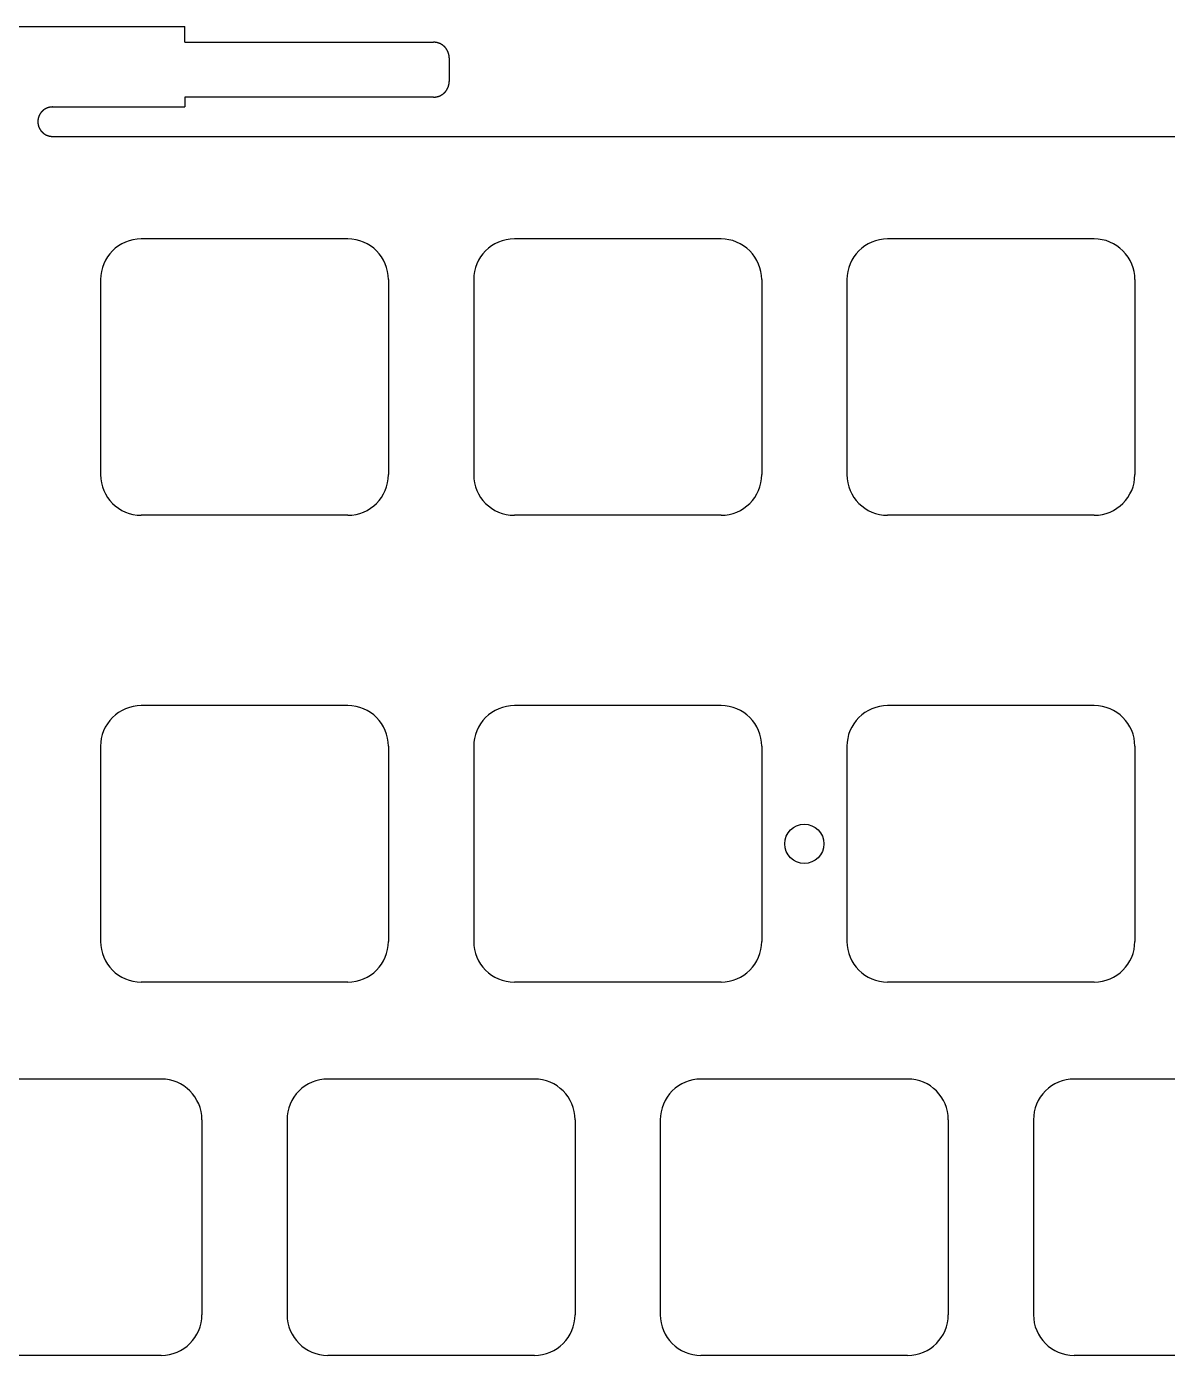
# Model space of a CAD drawing. Header units: millimetres. Extents: x -11 to 340, y -118 to 18.
# Drawn here: x 27 to 85.2, y -49.9 to 17.9 of the extents above; entities that cross this region are included whole.
import ezdxf

# ---------------------------------------------------------------- set-up
doc = ezdxf.new("R2010")
doc.units = ezdxf.units.MM
doc.header["$MEASUREMENT"] = 0
doc.layers.add('BLACK', color=7, linetype='CONTINUOUS')

msp = doc.modelspace()

# ---------------------------------------------------------------- linework, layer by layer
at = {"layer": 'BLACK', "linetype": 'Continuous'}
for p, q in [((5.05, 17.882529), (35.05, 17.882529)), ((35.05, 17.082529), (35.05, 17.882529)), ((35.05, 17.082529), (47.75, 17.082529)), ((47.750728, 17.082529), (47.75, 17.082529)), ((47.754774, 17.082515), (47.750728, 17.082529)), ((47.758814, 17.082481), (47.754774, 17.082515)), ((47.762855, 17.082428), (47.758814, 17.082481)), ((47.766891, 17.082354), (47.762855, 17.082428)), ((47.770928, 17.082261), (47.766891, 17.082354)), ((47.774959, 17.082147), (47.770928, 17.082261)), ((47.77899, 17.082014), (47.774959, 17.082147)), ((47.783015, 17.08186), (47.77899, 17.082014)), ((47.787041, 17.081687), (47.783015, 17.08186)), ((47.791062, 17.081493), (47.787041, 17.081687)), ((47.795082, 17.08128), (47.791062, 17.081493)), ((47.799097, 17.081047), (47.795082, 17.08128)), ((47.803111, 17.080794), (47.799097, 17.081047)), ((47.80712, 17.080521), (47.803111, 17.080794)), ((47.811129, 17.080228), (47.80712, 17.080521)), ((47.815132, 17.079916), (47.811129, 17.080228)), ((47.819134, 17.079583), (47.815132, 17.079916)), ((47.823131, 17.079231), (47.819134, 17.079583)), ((47.827127, 17.078859), (47.823131, 17.079231)), ((47.831117, 17.078467), (47.827127, 17.078859)), ((47.835107, 17.078055), (47.831117, 17.078467)), ((47.83909, 17.077624), (47.835107, 17.078055)), ((47.843073, 17.077173), (47.83909, 17.077624)), ((47.84705, 17.076702), (47.843073, 17.077173)), ((47.851025, 17.076211), (47.84705, 17.076702)), ((47.854995, 17.075701), (47.851025, 17.076211)), ((47.858963, 17.07517), (47.854995, 17.075701)), ((47.862926, 17.074621), (47.858963, 17.07517)), ((47.866886, 17.074051), (47.862926, 17.074621)), ((47.870841, 17.073462), (47.866886, 17.074051)), ((47.874794, 17.072853), (47.870841, 17.073462)), ((47.878741, 17.072225), (47.874794, 17.072853)), ((47.882686, 17.071576), (47.878741, 17.072225)), ((47.886625, 17.070909), (47.882686, 17.071576)), ((47.890562, 17.070221), (47.886625, 17.070909)), ((47.894492, 17.069514), (47.890562, 17.070221)), ((47.89842, 17.068787), (47.894492, 17.069514)), ((47.902342, 17.068042), (47.89842, 17.068787)), ((47.906262, 17.067276), (47.902342, 17.068042)), ((47.910174, 17.066491), (47.906262, 17.067276)), ((47.914085, 17.065686), (47.910174, 17.066491)), ((47.917989, 17.064862), (47.914085, 17.065686)), ((47.92189, 17.064018), (47.917989, 17.064862)), ((47.925784, 17.063155), (47.92189, 17.064018)), ((47.929676, 17.062272), (47.925784, 17.063155)), ((47.933561, 17.06137), (47.929676, 17.062272)), ((47.937443, 17.060449), (47.933561, 17.06137)), ((47.941318, 17.059508), (47.937443, 17.060449)), ((47.94519, 17.058548), (47.941318, 17.059508)), ((47.949054, 17.057568), (47.94519, 17.058548)), ((47.952916, 17.056569), (47.949054, 17.057568)), ((47.95677, 17.055551), (47.952916, 17.056569)), ((47.960621, 17.054514), (47.95677, 17.055551)), ((47.964464, 17.053457), (47.960621, 17.054514)), ((47.968304, 17.052381), (47.964464, 17.053457)), ((47.972136, 17.051286), (47.968304, 17.052381)), ((47.975965, 17.050171), (47.972136, 17.051286)), ((47.979785, 17.049038), (47.975965, 17.050171)), ((47.983602, 17.047885), (47.979785, 17.049038)), ((47.987412, 17.046713), (47.983602, 17.047885)), ((47.991217, 17.045522), (47.987412, 17.046713)), ((47.995014, 17.044312), (47.991217, 17.045522)), ((47.998807, 17.043082), (47.995014, 17.044312)), ((48.002592, 17.041834), (47.998807, 17.043082)), ((48.006373, 17.040567), (48.002592, 17.041834)), ((48.010145, 17.039281), (48.006373, 17.040567)), ((48.013913, 17.037975), (48.010145, 17.039281)), ((48.017673, 17.036651), (48.013913, 17.037975)), ((48.021428, 17.035308), (48.017673, 17.036651)), ((48.025174, 17.033946), (48.021428, 17.035308)), ((48.028916, 17.032565), (48.025174, 17.033946)), ((48.032648, 17.031165), (48.028916, 17.032565)), ((48.036376, 17.029747), (48.032648, 17.031165)), ((48.040095, 17.02831), (48.036376, 17.029747)), ((48.043809, 17.026853), (48.040095, 17.02831)), ((48.047514, 17.025379), (48.043809, 17.026853)), ((48.051213, 17.023885), (48.047514, 17.025379)), ((48.054904, 17.022373), (48.051213, 17.023885)), ((48.058588, 17.020842), (48.054904, 17.022373)), ((48.062264, 17.019293), (48.058588, 17.020842)), ((48.065934, 17.017725), (48.062264, 17.019293)), ((48.069594, 17.016139), (48.065934, 17.017725)), ((48.073249, 17.014534), (48.069594, 17.016139)), ((48.076894, 17.012911), (48.073249, 17.014534)), ((48.080532, 17.011269), (48.076894, 17.012911)), ((48.084161, 17.009609), (48.080532, 17.011269)), ((48.087784, 17.007931), (48.084161, 17.009609)), ((48.091397, 17.006234), (48.087784, 17.007931)), ((48.095004, 17.004519), (48.091397, 17.006234)), ((48.0986, 17.002786), (48.095004, 17.004519)), ((48.10219, 17.001034), (48.0986, 17.002786)), ((48.10577, 16.999265), (48.10219, 17.001034)), ((48.109342, 16.997477), (48.10577, 16.999265)), ((48.112905, 16.995672), (48.109342, 16.997477)), ((48.11646, 16.993848), (48.112905, 16.995672)), ((48.120005, 16.992007), (48.11646, 16.993848)), ((48.123543, 16.990147), (48.120005, 16.992007)), ((48.12707, 16.98827), (48.123543, 16.990147)), ((48.13059, 16.986374), (48.12707, 16.98827)), ((48.134098, 16.984461), (48.13059, 16.986374)), ((48.1376, 16.98253), (48.134098, 16.984461)), ((48.14109, 16.980581), (48.1376, 16.98253)), ((48.144572, 16.978615), (48.14109, 16.980581)), ((48.148044, 16.976631), (48.144572, 16.978615)), ((48.151507, 16.974629), (48.148044, 16.976631)), ((48.154959, 16.972611), (48.151507, 16.974629)), ((48.158403, 16.970574), (48.154959, 16.972611)), ((48.161835, 16.968521), (48.158403, 16.970574)), ((48.165259, 16.966449), (48.161835, 16.968521)), ((48.168672, 16.964361), (48.165259, 16.966449)), ((48.172075, 16.962255), (48.168672, 16.964361)), ((48.175468, 16.960132), (48.172075, 16.962255)), ((48.178851, 16.957991), (48.175468, 16.960132)), ((48.182222, 16.955834), (48.178851, 16.957991)), ((48.185584, 16.95366), (48.182222, 16.955834)), ((48.188935, 16.951469), (48.185584, 16.95366)), ((48.192276, 16.94926), (48.188935, 16.951469)), ((48.195605, 16.947035), (48.192276, 16.94926)), ((48.198924, 16.944793), (48.195605, 16.947035)), ((48.202232, 16.942535), (48.198924, 16.944793)), ((48.205529, 16.940259), (48.202232, 16.942535)), ((48.208814, 16.937967), (48.205529, 16.940259)), ((48.212089, 16.935658), (48.208814, 16.937967)), ((48.215352, 16.933333), (48.212089, 16.935658)), ((48.218604, 16.930991), (48.215352, 16.933333)), ((48.221844, 16.928633), (48.218604, 16.930991)), ((48.225073, 16.926259), (48.221844, 16.928633)), ((48.22829, 16.923868), (48.225073, 16.926259)), ((48.231496, 16.921461), (48.22829, 16.923868)), ((48.234689, 16.919039), (48.231496, 16.921461)), ((48.237871, 16.916599), (48.234689, 16.919039)), ((48.241041, 16.914144), (48.237871, 16.916599)), ((48.244199, 16.911673), (48.241041, 16.914144)), ((48.247344, 16.909186), (48.244199, 16.911673)), ((48.250477, 16.906683), (48.247344, 16.909186)), ((48.253598, 16.904165), (48.250477, 16.906683)), ((48.256707, 16.901631), (48.253598, 16.904165)), ((48.259802, 16.899081), (48.256707, 16.901631)), ((48.262886, 16.896515), (48.259802, 16.899081)), ((48.265956, 16.893935), (48.262886, 16.896515)), ((48.269014, 16.891338), (48.265956, 16.893935)), ((48.272059, 16.888727), (48.269014, 16.891338)), ((48.275092, 16.8861), (48.272059, 16.888727)), ((48.27811, 16.883458), (48.275092, 16.8861)), ((48.281116, 16.880801), (48.27811, 16.883458)), ((48.284109, 16.878129), (48.281116, 16.880801)), ((48.287089, 16.875442), (48.284109, 16.878129)), ((48.290055, 16.87274), (48.287089, 16.875442)), ((48.293007, 16.870023), (48.290055, 16.87274)), ((48.295946, 16.867292), (48.293007, 16.870023)), ((48.298872, 16.864546), (48.295946, 16.867292)), ((48.301784, 16.861785), (48.298872, 16.864546)), ((48.304682, 16.85901), (48.301784, 16.861785)), ((48.307566, 16.85622), (48.304682, 16.85901)), ((48.310436, 16.853416), (48.307566, 16.85622)), ((48.313292, 16.850598), (48.310436, 16.853416)), ((48.318962, 16.844919), (48.313292, 16.850598)), ((48.324575, 16.839184), (48.318962, 16.844919)), ((48.330131, 16.833393), (48.324575, 16.839184)), ((48.335628, 16.827548), (48.330131, 16.833393)), ((48.341066, 16.821648), (48.335628, 16.827548)), ((48.346445, 16.815695), (48.341066, 16.821648)), ((48.351764, 16.809689), (48.346445, 16.815695)), ((48.357022, 16.803631), (48.351764, 16.809689)), ((48.362219, 16.797522), (48.357022, 16.803631)), ((48.367354, 16.791361), (48.362219, 16.797522)), ((48.372426, 16.785151), (48.367354, 16.791361)), ((48.377436, 16.778891), (48.372426, 16.785151)), ((48.382382, 16.772583), (48.377436, 16.778891)), ((48.387265, 16.766227), (48.382382, 16.772583)), ((48.392082, 16.759823), (48.387265, 16.766227)), ((48.396835, 16.753373), (48.392082, 16.759823)), ((48.401522, 16.746877), (48.396835, 16.753373)), ((48.406144, 16.740335), (48.401522, 16.746877)), ((48.410699, 16.73375), (48.406144, 16.740335)), ((48.415187, 16.72712), (48.410699, 16.73375)), ((48.419607, 16.720447), (48.415187, 16.72712)), ((48.42396, 16.713733), (48.419607, 16.720447)), ((48.428244, 16.706976), (48.42396, 16.713733)), ((48.43246, 16.700179), (48.428244, 16.706976)), ((48.436606, 16.693341), (48.43246, 16.700179)), ((48.440683, 16.686464), (48.436606, 16.693341)), ((48.44469, 16.679548), (48.440683, 16.686464)), ((48.448627, 16.672594), (48.44469, 16.679548)), ((48.452493, 16.665603), (48.448627, 16.672594)), ((48.456288, 16.658575), (48.452493, 16.665603)), ((48.460012, 16.651511), (48.456288, 16.658575)), ((48.463664, 16.644411), (48.460012, 16.651511)), ((48.467243, 16.637277), (48.463664, 16.644411)), ((48.470751, 16.63011), (48.467243, 16.637277)), ((48.474185, 16.622909), (48.470751, 16.63011)), ((48.477547, 16.615675), (48.474185, 16.622909)), ((48.480835, 16.60841), (48.477547, 16.615675)), ((48.48405, 16.601113), (48.480835, 16.60841)), ((48.487191, 16.593786), (48.48405, 16.601113)), ((48.490257, 16.586429), (48.487191, 16.593786)), ((48.49325, 16.579043), (48.490257, 16.586429)), ((48.496167, 16.571629), (48.49325, 16.579043)), ((48.49901, 16.564186), (48.496167, 16.571629)), ((48.501778, 16.556716), (48.49901, 16.564186)), ((48.50447, 16.54922), (48.501778, 16.556716)), ((48.507087, 16.541697), (48.50447, 16.54922)), ((48.509628, 16.534149), (48.507087, 16.541697)), ((48.512093, 16.526576), (48.509628, 16.534149)), ((48.514482, 16.51898), (48.512093, 16.526576)), ((48.516794, 16.511359), (48.514482, 16.51898)), ((48.51903, 16.503716), (48.516794, 16.511359)), ((48.521189, 16.49605), (48.51903, 16.503716)), ((48.523272, 16.488362), (48.521189, 16.49605)), ((48.525277, 16.480653), (48.523272, 16.488362)), ((48.527205, 16.472924), (48.525277, 16.480653)), ((48.529056, 16.465174), (48.527205, 16.472924)), ((48.530829, 16.457404), (48.529056, 16.465174)), ((48.532525, 16.449616), (48.530829, 16.457404)), ((48.534143, 16.441809), (48.532525, 16.449616)), ((48.535683, 16.433984), (48.534143, 16.441809)), ((48.537145, 16.426142), (48.535683, 16.433984)), ((48.538529, 16.418282), (48.537145, 16.426142)), ((48.539835, 16.410406), (48.538529, 16.418282)), ((48.541062, 16.402514), (48.539835, 16.410406)), ((48.542211, 16.394607), (48.541062, 16.402514)), ((48.543281, 16.386685), (48.542211, 16.394607)), ((48.544273, 16.378748), (48.543281, 16.386685)), ((48.545186, 16.370796), (48.544273, 16.378748)), ((48.54602, 16.362832), (48.545186, 16.370796)), ((48.546775, 16.354854), (48.54602, 16.362832)), ((48.547451, 16.346863), (48.546775, 16.354854)), ((48.548047, 16.33886), (48.547451, 16.346863)), ((48.548565, 16.330845), (48.548047, 16.33886)), ((48.549003, 16.322819), (48.548565, 16.330845)), ((48.549362, 16.314782), (48.549003, 16.322819)), ((48.549641, 16.306733), (48.549362, 16.314782)), ((48.54984, 16.298675), (48.549641, 16.306733)), ((48.54996, 16.290607), (48.54984, 16.298675)), ((48.55, 16.282529), (48.54996, 16.290607)), ((48.55, 16.282529), (48.55, 15.082529)), ((48.532333, 14.91454), (48.533157, 14.918444)), ((48.533157, 14.918444), (48.533962, 14.922355)), ((48.533962, 14.922355), (48.534747, 14.926267)), ((48.534747, 14.926267), (48.535513, 14.930187)), ((48.535513, 14.930187), (48.536258, 14.934109)), ((48.536258, 14.934109), (48.536985, 14.938037)), ((48.536985, 14.938037), (48.537692, 14.941967)), ((48.537692, 14.941967), (48.53838, 14.945904)), ((48.53838, 14.945904), (48.539047, 14.949843)), ((48.539047, 14.949843), (48.539696, 14.953788)), ((48.539696, 14.953788), (48.540324, 14.957735)), ((48.540324, 14.957735), (48.540933, 14.961688)), ((48.540933, 14.961688), (48.541522, 14.965643)), ((48.541522, 14.965643), (48.542092, 14.969603)), ((48.542092, 14.969603), (48.542641, 14.973566)), ((48.542641, 14.973566), (48.543172, 14.977534)), ((48.543172, 14.977534), (48.543682, 14.981504)), ((48.543682, 14.981504), (48.544173, 14.985479)), ((48.544173, 14.985479), (48.544644, 14.989456)), ((48.544644, 14.989456), (48.545095, 14.993439)), ((48.545095, 14.993439), (48.545526, 14.997422)), ((48.545526, 14.997422), (48.545938, 15.001412)), ((48.545938, 15.001412), (48.54633, 15.005402)), ((48.54633, 15.005402), (48.546702, 15.009398)), ((48.546702, 15.009398), (48.547054, 15.013395)), ((48.547054, 15.013395), (48.547387, 15.017397)), ((48.547387, 15.017397), (48.547699, 15.0214)), ((48.547699, 15.0214), (48.547992, 15.025409)), ((48.547992, 15.025409), (48.548265, 15.029418)), ((48.548265, 15.029418), (48.548518, 15.033432)), ((48.548518, 15.033432), (48.548751, 15.037447)), ((48.548751, 15.037447), (48.548964, 15.041467)), ((48.548964, 15.041467), (48.549158, 15.045488)), ((48.549158, 15.045488), (48.549331, 15.049514)), ((48.549331, 15.049514), (48.549485, 15.053539)), ((48.549485, 15.053539), (48.549618, 15.05757)), ((48.549618, 15.05757), (48.549732, 15.061601)), ((48.549732, 15.061601), (48.549825, 15.065638)), ((48.549825, 15.065638), (48.549899, 15.069674)), ((48.549899, 15.069674), (48.549952, 15.073715)), ((48.549952, 15.073715), (48.549986, 15.077755)), ((48.549986, 15.077755), (48.55, 15.081801)), ((48.55, 15.081801), (48.55, 15.082529)), ((47.75, 14.282529), (35.05, 14.282529)), ((35.05, 14.282529), (35.05, 13.78)), ((47.75, 14.282529), (47.758078, 14.282569)), ((47.758078, 14.282569), (47.766146, 14.282689)), ((47.766146, 14.282689), (47.774204, 14.282888)), ((47.774204, 14.282888), (47.782253, 14.283167)), ((47.782253, 14.283167), (47.79029, 14.283526)), ((47.79029, 14.283526), (47.798316, 14.283964)), ((47.798316, 14.283964), (47.806331, 14.284482)), ((47.806331, 14.284482), (47.814334, 14.285078)), ((47.814334, 14.285078), (47.822325, 14.285754)), ((47.822325, 14.285754), (47.830303, 14.286509)), ((47.830303, 14.286509), (47.838267, 14.287343)), ((47.838267, 14.287343), (47.846219, 14.288256)), ((47.846219, 14.288256), (47.854156, 14.289248)), ((47.854156, 14.289248), (47.862078, 14.290318)), ((47.862078, 14.290318), (47.869985, 14.291467)), ((47.869985, 14.291467), (47.877877, 14.292694)), ((47.877877, 14.292694), (47.885753, 14.294)), ((47.885753, 14.294), (47.893613, 14.295384)), ((47.893613, 14.295384), (47.901455, 14.296846)), ((47.901455, 14.296846), (47.90928, 14.298386)), ((47.90928, 14.298386), (47.917087, 14.300004)), ((47.917087, 14.300004), (47.924875, 14.3017)), ((47.924875, 14.3017), (47.932645, 14.303473)), ((47.932645, 14.303473), (47.940395, 14.305324)), ((47.940395, 14.305324), (47.948124, 14.307252)), ((47.948124, 14.307252), (47.955833, 14.309257)), ((47.955833, 14.309257), (47.963521, 14.31134)), ((47.963521, 14.31134), (47.971187, 14.313499)), ((47.971187, 14.313499), (47.97883, 14.315735)), ((47.97883, 14.315735), (47.986451, 14.318047)), ((47.986451, 14.318047), (47.994047, 14.320436)), ((47.994047, 14.320436), (48.00162, 14.322901)), ((48.00162, 14.322901), (48.009168, 14.325442)), ((48.009168, 14.325442), (48.016691, 14.328059)), ((48.016691, 14.328059), (48.024187, 14.330751)), ((48.024187, 14.330751), (48.031657, 14.333519)), ((48.031657, 14.333519), (48.0391, 14.336362)), ((48.0391, 14.336362), (48.046514, 14.339279)), ((48.046514, 14.339279), (48.0539, 14.342272)), ((48.0539, 14.342272), (48.061257, 14.345338)), ((48.061257, 14.345338), (48.068584, 14.348479)), ((48.068584, 14.348479), (48.075881, 14.351694)), ((48.075881, 14.351694), (48.083146, 14.354982)), ((48.083146, 14.354982), (48.09038, 14.358344)), ((48.09038, 14.358344), (48.097581, 14.361778)), ((48.097581, 14.361778), (48.104748, 14.365286)), ((48.104748, 14.365286), (48.111882, 14.368865)), ((48.111882, 14.368865), (48.118982, 14.372517)), ((48.118982, 14.372517), (48.126046, 14.376241)), ((48.126046, 14.376241), (48.133074, 14.380036)), ((48.133074, 14.380036), (48.140065, 14.383902)), ((48.140065, 14.383902), (48.147019, 14.387839)), ((48.147019, 14.387839), (48.153935, 14.391846)), ((48.153935, 14.391846), (48.160812, 14.395923)), ((48.160812, 14.395923), (48.16765, 14.400069)), ((48.16765, 14.400069), (48.174447, 14.404285)), ((48.174447, 14.404285), (48.181204, 14.408569)), ((48.181204, 14.408569), (48.187918, 14.412922)), ((48.187918, 14.412922), (48.194591, 14.417342)), ((48.194591, 14.417342), (48.201221, 14.42183)), ((48.201221, 14.42183), (48.207806, 14.426385)), ((48.207806, 14.426385), (48.214348, 14.431007)), ((48.214348, 14.431007), (48.220844, 14.435694)), ((48.220844, 14.435694), (48.227294, 14.440447)), ((48.227294, 14.440447), (48.233698, 14.445264)), ((48.233698, 14.445264), (48.240054, 14.450147)), ((48.240054, 14.450147), (48.246362, 14.455093)), ((48.246362, 14.455093), (48.252622, 14.460103)), ((48.252622, 14.460103), (48.258832, 14.465175)), ((48.258832, 14.465175), (48.264993, 14.47031)), ((48.264993, 14.47031), (48.271102, 14.475507)), ((48.271102, 14.475507), (48.27716, 14.480765)), ((48.27716, 14.480765), (48.283166, 14.486084)), ((48.283166, 14.486084), (48.289119, 14.491463)), ((48.289119, 14.491463), (48.295019, 14.496901)), ((48.295019, 14.496901), (48.300864, 14.502398)), ((48.300864, 14.502398), (48.306655, 14.507954)), ((48.306655, 14.507954), (48.31239, 14.513567)), ((48.31239, 14.513567), (48.318069, 14.519237)), ((48.318069, 14.519237), (48.320887, 14.522093)), ((48.320887, 14.522093), (48.323691, 14.524963)), ((48.323691, 14.524963), (48.326481, 14.527847)), ((48.326481, 14.527847), (48.329256, 14.530745)), ((48.329256, 14.530745), (48.332017, 14.533657)), ((48.332017, 14.533657), (48.334763, 14.536583)), ((48.334763, 14.536583), (48.337494, 14.539522)), ((48.337494, 14.539522), (48.340211, 14.542474)), ((48.340211, 14.542474), (48.342913, 14.54544)), ((48.342913, 14.54544), (48.3456, 14.54842)), ((48.3456, 14.54842), (48.348272, 14.551413)), ((48.348272, 14.551413), (48.350929, 14.554419)), ((48.350929, 14.554419), (48.353571, 14.557437)), ((48.353571, 14.557437), (48.356198, 14.56047)), ((48.356198, 14.56047), (48.358809, 14.563515)), ((48.358809, 14.563515), (48.361406, 14.566573)), ((48.361406, 14.566573), (48.363986, 14.569643)), ((48.363986, 14.569643), (48.366552, 14.572727)), ((48.366552, 14.572727), (48.369102, 14.575822)), ((48.369102, 14.575822), (48.371636, 14.578931)), ((48.371636, 14.578931), (48.374154, 14.582052)), ((48.374154, 14.582052), (48.376657, 14.585185)), ((48.376657, 14.585185), (48.379144, 14.58833)), ((48.379144, 14.58833), (48.381615, 14.591488)), ((48.381615, 14.591488), (48.38407, 14.594658)), ((48.38407, 14.594658), (48.38651, 14.59784)), ((48.38651, 14.59784), (48.388932, 14.601033)), ((48.388932, 14.601033), (48.391339, 14.604239)), ((48.391339, 14.604239), (48.39373, 14.607456)), ((48.39373, 14.607456), (48.396104, 14.610685)), ((48.396104, 14.610685), (48.398462, 14.613925)), ((48.398462, 14.613925), (48.400804, 14.617177)), ((48.400804, 14.617177), (48.403129, 14.62044)), ((48.403129, 14.62044), (48.405438, 14.623715)), ((48.405438, 14.623715), (48.40773, 14.627)), ((48.40773, 14.627), (48.410006, 14.630297)), ((48.410006, 14.630297), (48.412264, 14.633605)), ((48.412264, 14.633605), (48.414506, 14.636924)), ((48.414506, 14.636924), (48.416731, 14.640253)), ((48.416731, 14.640253), (48.41894, 14.643594)), ((48.41894, 14.643594), (48.421131, 14.646945)), ((48.421131, 14.646945), (48.423305, 14.650307)), ((48.423305, 14.650307), (48.425462, 14.653678)), ((48.425462, 14.653678), (48.427603, 14.657061)), ((48.427603, 14.657061), (48.429726, 14.660454)), ((48.429726, 14.660454), (48.431832, 14.663857)), ((48.431832, 14.663857), (48.43392, 14.66727)), ((48.43392, 14.66727), (48.435992, 14.670694)), ((48.435992, 14.670694), (48.438045, 14.674126)), ((48.438045, 14.674126), (48.440082, 14.67757)), ((48.440082, 14.67757), (48.4421, 14.681022)), ((48.4421, 14.681022), (48.444102, 14.684485)), ((48.444102, 14.684485), (48.446086, 14.687957)), ((48.446086, 14.687957), (48.448052, 14.691439)), ((48.448052, 14.691439), (48.450001, 14.694929)), ((48.450001, 14.694929), (48.451932, 14.698431)), ((48.451932, 14.698431), (48.453845, 14.701939)), ((48.453845, 14.701939), (48.455741, 14.705459)), ((48.455741, 14.705459), (48.457618, 14.708986)), ((48.457618, 14.708986), (48.459478, 14.712524)), ((48.459478, 14.712524), (48.461319, 14.716069)), ((48.461319, 14.716069), (48.463143, 14.719624)), ((48.463143, 14.719624), (48.464948, 14.723187)), ((48.464948, 14.723187), (48.466736, 14.726759)), ((48.466736, 14.726759), (48.468505, 14.730339)), ((48.468505, 14.730339), (48.470257, 14.733929)), ((48.470257, 14.733929), (48.47199, 14.737525)), ((48.47199, 14.737525), (48.473705, 14.741132)), ((48.473705, 14.741132), (48.475402, 14.744745)), ((48.475402, 14.744745), (48.47708, 14.748368)), ((48.47708, 14.748368), (48.47874, 14.751997)), ((48.47874, 14.751997), (48.480382, 14.755635)), ((48.480382, 14.755635), (48.482005, 14.75928)), ((48.482005, 14.75928), (48.48361, 14.762935)), ((48.48361, 14.762935), (48.485196, 14.766595)), ((48.485196, 14.766595), (48.486764, 14.770265)), ((48.486764, 14.770265), (48.488313, 14.773941)), ((48.488313, 14.773941), (48.489844, 14.777625)), ((48.489844, 14.777625), (48.491356, 14.781316)), ((48.491356, 14.781316), (48.49285, 14.785015)), ((48.49285, 14.785015), (48.494324, 14.78872)), ((48.494324, 14.78872), (48.495781, 14.792434)), ((48.495781, 14.792434), (48.497218, 14.796153)), ((48.497218, 14.796153), (48.498636, 14.799881)), ((48.498636, 14.799881), (48.500036, 14.803613)), ((48.500036, 14.803613), (48.501417, 14.807355)), ((48.501417, 14.807355), (48.502779, 14.811101)), ((48.502779, 14.811101), (48.504122, 14.814856)), ((48.504122, 14.814856), (48.505446, 14.818616)), ((48.505446, 14.818616), (48.506752, 14.822384)), ((48.506752, 14.822384), (48.508038, 14.826156)), ((48.508038, 14.826156), (48.509305, 14.829937)), ((48.509305, 14.829937), (48.510553, 14.833722)), ((48.510553, 14.833722), (48.511783, 14.837515)), ((48.511783, 14.837515), (48.512993, 14.841312)), ((48.512993, 14.841312), (48.514184, 14.845117)), ((48.514184, 14.845117), (48.515356, 14.848927)), ((48.515356, 14.848927), (48.516509, 14.852744)), ((48.516509, 14.852744), (48.517642, 14.856564)), ((48.517642, 14.856564), (48.518757, 14.860393)), ((48.518757, 14.860393), (48.519852, 14.864225)), ((48.519852, 14.864225), (48.520928, 14.868065)), ((48.520928, 14.868065), (48.521985, 14.871908)), ((48.521985, 14.871908), (48.523022, 14.875759)), ((48.523022, 14.875759), (48.52404, 14.879613)), ((48.52404, 14.879613), (48.525039, 14.883475)), ((48.525039, 14.883475), (48.526019, 14.887339)), ((48.526019, 14.887339), (48.526979, 14.891211)), ((48.526979, 14.891211), (48.52792, 14.895086)), ((48.52792, 14.895086), (48.528841, 14.898968)), ((48.528841, 14.898968), (48.529743, 14.902853)), ((48.529743, 14.902853), (48.530626, 14.906745)), ((48.530626, 14.906745), (48.531489, 14.910639)), ((48.531489, 14.910639), (48.532333, 14.91454)), ((27.770137, 13.560797), (27.767395, 13.558045)), ((27.775665, 13.566258), (27.770137, 13.560797)), ((27.781248, 13.571662), (27.775665, 13.566258)), ((27.786886, 13.577007), (27.781248, 13.571662)), ((27.792578, 13.582294), (27.786886, 13.577007)), ((27.798325, 13.587522), (27.792578, 13.582294)), ((27.804124, 13.59269), (27.798325, 13.587522)), ((27.809976, 13.597798), (27.804124, 13.59269)), ((27.815879, 13.602844), (27.809976, 13.597798)), ((27.821833, 13.607829), (27.815879, 13.602844)), ((27.827837, 13.612751), (27.821833, 13.607829)), ((27.833891, 13.617611), (27.827837, 13.612751)), ((27.839994, 13.622407), (27.833891, 13.617611)), ((27.846145, 13.627139), (27.839994, 13.622407)), ((27.852343, 13.631807), (27.846145, 13.627139)), ((27.858588, 13.63641), (27.852343, 13.631807)), ((27.864878, 13.640947), (27.858588, 13.63641)), ((27.871214, 13.645419), (27.864878, 13.640947)), ((27.877594, 13.649824), (27.871214, 13.645419)), ((27.884018, 13.654162), (27.877594, 13.649824)), ((27.890484, 13.658432), (27.884018, 13.654162)), ((27.896993, 13.662634), (27.890484, 13.658432)), ((27.903544, 13.666768), (27.896993, 13.662634)), ((27.910135, 13.670834), (27.903544, 13.666768)), ((27.916766, 13.67483), (27.910135, 13.670834)), ((27.923437, 13.678756), (27.916766, 13.67483)), ((27.930146, 13.682613), (27.923437, 13.678756)), ((27.936892, 13.686398), (27.930146, 13.682613)), ((27.943676, 13.690114), (27.936892, 13.686398)), ((27.950497, 13.693757), (27.943676, 13.690114)), ((27.957353, 13.69733), (27.950497, 13.693757)), ((27.964243, 13.70083), (27.957353, 13.69733)), ((27.971169, 13.704258), (27.964243, 13.70083)), ((27.978127, 13.707614), (27.971169, 13.704258)), ((27.985119, 13.710896), (27.978127, 13.707614)), ((27.992142, 13.714106), (27.985119, 13.710896)), ((27.999197, 13.717242), (27.992142, 13.714106)), ((28.006283, 13.720304), (27.999197, 13.717242)), ((28.013398, 13.723292), (28.006283, 13.720304)), ((28.020543, 13.726206), (28.013398, 13.723292)), ((28.027717, 13.729045), (28.020543, 13.726206)), ((28.034919, 13.731809), (28.027717, 13.729045)), ((28.042148, 13.734498), (28.034919, 13.731809)), ((28.049404, 13.737112), (28.042148, 13.734498)), ((28.056686, 13.739651), (28.049404, 13.737112)), ((28.063993, 13.742113), (28.056686, 13.739651)), ((28.071325, 13.7445), (28.063993, 13.742113)), ((28.078681, 13.74681), (28.071325, 13.7445)), ((28.086061, 13.749045), (28.078681, 13.74681)), ((28.093464, 13.751202), (28.086061, 13.749045)), ((28.100889, 13.753283), (28.093464, 13.751202)), ((28.108336, 13.755287), (28.100889, 13.753283)), ((28.115804, 13.757214), (28.108336, 13.755287)), ((28.123292, 13.759064), (28.115804, 13.757214)), ((28.130801, 13.760836), (28.123292, 13.759064)), ((28.138329, 13.762531), (28.130801, 13.760836)), ((28.145876, 13.764148), (28.138329, 13.762531)), ((28.153441, 13.765687), (28.145876, 13.764148)), ((28.161024, 13.767149), (28.153441, 13.765687)), ((28.168624, 13.768532), (28.161024, 13.767149)), ((28.176242, 13.769837), (28.168624, 13.768532)), ((28.183875, 13.771064), (28.176242, 13.769837)), ((28.191524, 13.772213), (28.183875, 13.771064)), ((28.199188, 13.773283), (28.191524, 13.772213)), ((28.206867, 13.774274), (28.199188, 13.773283)), ((28.214561, 13.775187), (28.206867, 13.774274)), ((28.222268, 13.776021), (28.214561, 13.775187)), ((28.229988, 13.776775), (28.222268, 13.776021)), ((28.237721, 13.777451), (28.229988, 13.776775)), ((28.245467, 13.778048), (28.237721, 13.777451)), ((28.253225, 13.778565), (28.245467, 13.778048)), ((28.260994, 13.779003), (28.253225, 13.778565)), ((28.268775, 13.779362), (28.260994, 13.779003)), ((28.276566, 13.779641), (28.268775, 13.779362)), ((28.284368, 13.77984), (28.276566, 13.779641)), ((28.292179, 13.77996), (28.284368, 13.77984)), ((28.3, 13.78), (28.292179, 13.77996)), ((28.3, 13.78), (35.05, 13.78)), ((27.550015, 13.034714), (27.55, 13.030797)), ((27.55, 13.030797), (27.55, 13.03)), ((27.55, 13.03), (27.55004, 13.022179)), ((27.550049, 13.038626), (27.550015, 13.034714)), ((27.55004, 13.022179), (27.55016, 13.014368)), ((27.550103, 13.042539), (27.550049, 13.038626)), ((27.550177, 13.046446), (27.550103, 13.042539)), ((27.55016, 13.014368), (27.550359, 13.006566)), ((27.550271, 13.050354), (27.550177, 13.046446)), ((27.550385, 13.054257), (27.550271, 13.050354)), ((27.550359, 13.006566), (27.550638, 12.998775)), ((27.550519, 13.058159), (27.550385, 13.054257)), ((27.550673, 13.062056), (27.550519, 13.058159)), ((27.550638, 12.998775), (27.550997, 12.990994)), ((27.550847, 13.065953), (27.550673, 13.062056)), ((27.55104, 13.069845), (27.550847, 13.065953)), ((27.550997, 12.990994), (27.551435, 12.983225)), ((27.551254, 13.073737), (27.55104, 13.069845)), ((27.551488, 13.077623), (27.551254, 13.073737)), ((27.551435, 12.983225), (27.551952, 12.975467)), ((27.551741, 13.081509), (27.551488, 13.077623)), ((27.552014, 13.085389), (27.551741, 13.081509)), ((27.551952, 12.975467), (27.552549, 12.967721)), ((27.552308, 13.089269), (27.552014, 13.085389)), ((27.552621, 13.093144), (27.552308, 13.089269)), ((27.552549, 12.967721), (27.553225, 12.959988)), ((27.552953, 13.097017), (27.552621, 13.093144)), ((27.553306, 13.100885), (27.552953, 13.097017)), ((27.553225, 12.959988), (27.553979, 12.952268)), ((27.553679, 13.104753), (27.553306, 13.100885)), ((27.554071, 13.108614), (27.553679, 13.104753)), ((27.553979, 12.952268), (27.554813, 12.94456)), ((27.554483, 13.112475), (27.554071, 13.108614)), ((27.554915, 13.116329), (27.554483, 13.112475)), ((27.554813, 12.94456), (27.555726, 12.936867)), ((27.555366, 13.120183), (27.554915, 13.116329)), ((27.555838, 13.124031), (27.555366, 13.120183)), ((27.555726, 12.936867), (27.556717, 12.929188)), ((27.556329, 13.127878), (27.555838, 13.124031)), ((27.55684, 13.131718), (27.556329, 13.127878)), ((27.556717, 12.929188), (27.557787, 12.921524)), ((27.55737, 13.135557), (27.55684, 13.131718)), ((27.55792, 13.13939), (27.55737, 13.135557)), ((27.557787, 12.921524), (27.558936, 12.913875)), ((27.55849, 13.143222), (27.55792, 13.13939)), ((27.55908, 13.147047), (27.55849, 13.143222)), ((27.558936, 12.913875), (27.560163, 12.906241)), ((27.559689, 13.150871), (27.55908, 13.147047)), ((27.560318, 13.154688), (27.559689, 13.150871)), ((27.560163, 12.906241), (27.561468, 12.898624)), ((27.560966, 13.158504), (27.560318, 13.154688)), ((27.561634, 13.162313), (27.560966, 13.158504)), ((27.561468, 12.898624), (27.562851, 12.891024)), ((27.562322, 13.16612), (27.561634, 13.162313)), ((27.563029, 13.169921), (27.562322, 13.16612)), ((27.562851, 12.891024), (27.564313, 12.883441)), ((27.563756, 13.173719), (27.563029, 13.169921)), ((27.564502, 13.177511), (27.563756, 13.173719)), ((27.564313, 12.883441), (27.565852, 12.875876)), ((27.565268, 13.181301), (27.564502, 13.177511)), ((27.566053, 13.185084), (27.565268, 13.181301)), ((27.566858, 13.188864), (27.566053, 13.185084)), ((27.567682, 13.192638), (27.566858, 13.188864)), ((27.568526, 13.196409), (27.567682, 13.192638)), ((27.569389, 13.200173), (27.568526, 13.196409)), ((27.570272, 13.203934), (27.569389, 13.200173)), ((27.571174, 13.207688), (27.570272, 13.203934)), ((27.572096, 13.211439), (27.571174, 13.207688)), ((27.573036, 13.215183), (27.572096, 13.211439)), ((27.573996, 13.218924), (27.573036, 13.215183)), ((27.574976, 13.222657), (27.573996, 13.218924)), ((27.575975, 13.226388), (27.574976, 13.222657)), ((27.576992, 13.23011), (27.575975, 13.226388)), ((27.57803, 13.23383), (27.576992, 13.23011)), ((27.579086, 13.237542), (27.57803, 13.23383)), ((27.580162, 13.24125), (27.579086, 13.237542)), ((27.581257, 13.24495), (27.580162, 13.24125)), ((27.582371, 13.248647), (27.581257, 13.24495)), ((27.583504, 13.252335), (27.582371, 13.248647)), ((27.584657, 13.25602), (27.583504, 13.252335)), ((27.585828, 13.259697), (27.584657, 13.25602)), ((27.587019, 13.26337), (27.585828, 13.259697)), ((27.588228, 13.267034), (27.587019, 13.26337)), ((27.589457, 13.270695), (27.588228, 13.267034)), ((27.590704, 13.274346), (27.589457, 13.270695)), ((27.591971, 13.277994), (27.590704, 13.274346)), ((27.593256, 13.281633), (27.591971, 13.277994)), ((27.594561, 13.285267), (27.593256, 13.281633)), ((27.595884, 13.288893), (27.594561, 13.285267)), ((27.597226, 13.292514), (27.595884, 13.288893)), ((27.598587, 13.296126), (27.597226, 13.292514)), ((27.599967, 13.299734), (27.598587, 13.296126)), ((27.601365, 13.303332), (27.599967, 13.299734)), ((27.602782, 13.306925), (27.601365, 13.303332)), ((27.604218, 13.310509), (27.602782, 13.306925)), ((27.605673, 13.314088), (27.604218, 13.310509)), ((27.607146, 13.317658), (27.605673, 13.314088)), ((27.608638, 13.321222), (27.607146, 13.317658)), ((27.610148, 13.324776), (27.608638, 13.321222)), ((27.611677, 13.328325), (27.610148, 13.324776)), ((27.613224, 13.331865), (27.611677, 13.328325)), ((27.614791, 13.335398), (27.613224, 13.331865)), ((27.616375, 13.338922), (27.614791, 13.335398)), ((27.617978, 13.34244), (27.616375, 13.338922)), ((27.619598, 13.345948), (27.617978, 13.34244)), ((27.621238, 13.349449), (27.619598, 13.345948)), ((27.622895, 13.352941), (27.621238, 13.349449)), ((27.624572, 13.356426), (27.622895, 13.352941)), ((27.626265, 13.359901), (27.624572, 13.356426)), ((27.627978, 13.363369), (27.626265, 13.359901)), ((27.629708, 13.366827), (27.627978, 13.363369)), ((27.631457, 13.370278), (27.629708, 13.366827)), ((27.633223, 13.373719), (27.631457, 13.370278)), ((27.635007, 13.377152), (27.633223, 13.373719)), ((27.636809, 13.380575), (27.635007, 13.377152)), ((27.63863, 13.383991), (27.636809, 13.380575)), ((27.640467, 13.387396), (27.63863, 13.383991)), ((27.642324, 13.390793), (27.640467, 13.387396)), ((27.644197, 13.394179), (27.642324, 13.390793)), ((27.646089, 13.397558), (27.644197, 13.394179)), ((27.647997, 13.400926), (27.646089, 13.397558)), ((27.649924, 13.404285), (27.647997, 13.400926)), ((27.651868, 13.407634), (27.649924, 13.404285)), ((27.65383, 13.410974), (27.651868, 13.407634)), ((27.655808, 13.414303), (27.65383, 13.410974)), ((27.657805, 13.417623), (27.655808, 13.414303)), ((27.659818, 13.420933), (27.657805, 13.417623)), ((27.66185, 13.424233), (27.659818, 13.420933)), ((27.663898, 13.427522), (27.66185, 13.424233)), ((27.665963, 13.430802), (27.663898, 13.427522)), ((27.668046, 13.43407), (27.665963, 13.430802)), ((27.670146, 13.437329), (27.668046, 13.43407)), ((27.672262, 13.440576), (27.670146, 13.437329)), ((27.674396, 13.443814), (27.672262, 13.440576)), ((27.676546, 13.44704), (27.674396, 13.443814)), ((27.678714, 13.450256), (27.676546, 13.44704)), ((27.680898, 13.45346), (27.678714, 13.450256)), ((27.683099, 13.456655), (27.680898, 13.45346)), ((27.685316, 13.459837), (27.683099, 13.456655)), ((27.68755, 13.463009), (27.685316, 13.459837)), ((27.689801, 13.466168), (27.68755, 13.463009)), ((27.692068, 13.469318), (27.689801, 13.466168)), ((27.694351, 13.472455), (27.692068, 13.469318)), ((27.696651, 13.475581), (27.694351, 13.472455)), ((27.698967, 13.478694), (27.696651, 13.475581)), ((27.7013, 13.481797), (27.698967, 13.478694)), ((27.703648, 13.484887), (27.7013, 13.481797)), ((27.706012, 13.487966), (27.703648, 13.484887)), ((27.708393, 13.491033), (27.706012, 13.487966)), ((27.710789, 13.494087), (27.708393, 13.491033)), ((27.713201, 13.497129), (27.710789, 13.494087)), ((27.71563, 13.50016), (27.713201, 13.497129)), ((27.718073, 13.503177), (27.71563, 13.50016)), ((27.720533, 13.506183), (27.718073, 13.503177)), ((27.723008, 13.509175), (27.720533, 13.506183)), ((27.725499, 13.512155), (27.723008, 13.509175)), ((27.728004, 13.515122), (27.725499, 13.512155)), ((27.730526, 13.518077), (27.728004, 13.515122)), ((27.733062, 13.521018), (27.730526, 13.518077)), ((27.735614, 13.523947), (27.733062, 13.521018)), ((27.738181, 13.526862), (27.735614, 13.523947)), ((27.740763, 13.529765), (27.738181, 13.526862)), ((27.74336, 13.532654), (27.740763, 13.529765)), ((27.745972, 13.53553), (27.74336, 13.532654)), ((27.748599, 13.538392), (27.745972, 13.53553)), ((27.751241, 13.541241), (27.748599, 13.538392)), ((27.753897, 13.544076), (27.751241, 13.541241)), ((27.756568, 13.546897), (27.753897, 13.544076)), ((27.759253, 13.549705), (27.756568, 13.546897)), ((27.761952, 13.552499), (27.759253, 13.549705)), ((27.764667, 13.555279), (27.761952, 13.552499)), ((27.767395, 13.558045), (27.764667, 13.555279)), ((27.565852, 12.875876), (27.567469, 12.868329)), ((27.567469, 12.868329), (27.569164, 12.860801)), ((27.569164, 12.860801), (27.570936, 12.853292)), ((27.570936, 12.853292), (27.572786, 12.845804)), ((27.572786, 12.845804), (27.574713, 12.838336)), ((27.574713, 12.838336), (27.576717, 12.830889)), ((27.576717, 12.830889), (27.578798, 12.823464)), ((27.578798, 12.823464), (27.580955, 12.816061)), ((27.580955, 12.816061), (27.58319, 12.808681)), ((27.58319, 12.808681), (27.5855, 12.801325)), ((27.5855, 12.801325), (27.587887, 12.793993)), ((27.587887, 12.793993), (27.590349, 12.786685)), ((27.590349, 12.786685), (27.592888, 12.779403)), ((27.592888, 12.779403), (27.595501, 12.772148)), ((27.595501, 12.772148), (27.598191, 12.764918)), ((27.598191, 12.764918), (27.600955, 12.757717)), ((27.600955, 12.757717), (27.603794, 12.750543)), ((27.603794, 12.750543), (27.606708, 12.743398)), ((27.606708, 12.743398), (27.609696, 12.736282)), ((27.609696, 12.736282), (27.612758, 12.729197)), ((27.612758, 12.729197), (27.615894, 12.722142)), ((27.615894, 12.722142), (27.619104, 12.715118)), ((27.619104, 12.715118), (27.622386, 12.708127)), ((27.622386, 12.708127), (27.625742, 12.701168)), ((27.625742, 12.701168), (27.62917, 12.694243)), ((27.62917, 12.694243), (27.63267, 12.687352)), ((27.63267, 12.687352), (27.636243, 12.680496)), ((27.636243, 12.680496), (27.639886, 12.673676)), ((27.639886, 12.673676), (27.643601, 12.666892)), ((27.643601, 12.666892), (27.647387, 12.660145)), ((27.647387, 12.660145), (27.651244, 12.653436)), ((27.651244, 12.653436), (27.65517, 12.646766)), ((27.65517, 12.646766), (27.659166, 12.640135)), ((27.659166, 12.640135), (27.663231, 12.633544)), ((27.663231, 12.633544), (27.667366, 12.626993)), ((27.667366, 12.626993), (27.671568, 12.620484)), ((27.671568, 12.620484), (27.675838, 12.614017)), ((27.675838, 12.614017), (27.680176, 12.607594)), ((27.680176, 12.607594), (27.684581, 12.601214)), ((27.684581, 12.601214), (27.689052, 12.594878)), ((27.689052, 12.594878), (27.69359, 12.588587)), ((27.69359, 12.588587), (27.698193, 12.582343)), ((27.698193, 12.582343), (27.70286, 12.576145)), ((27.70286, 12.576145), (27.707593, 12.569994)), ((27.707593, 12.569994), (27.712389, 12.563891)), ((27.712389, 12.563891), (27.717249, 12.557837)), ((27.717249, 12.557837), (27.722171, 12.551833)), ((27.722171, 12.551833), (27.727156, 12.545879)), ((27.727156, 12.545879), (27.732202, 12.539975)), ((27.732202, 12.539975), (27.73731, 12.534124)), ((27.73731, 12.534124), (27.742478, 12.528325)), ((27.742478, 12.528325), (27.747705, 12.522578)), ((27.747705, 12.522578), (27.752992, 12.516886)), ((27.752992, 12.516886), (27.758338, 12.511248)), ((27.758338, 12.511248), (27.763742, 12.505665)), ((27.763742, 12.505665), (27.769203, 12.500137)), ((27.769203, 12.500137), (27.771955, 12.497395)), ((27.771955, 12.497395), (27.774721, 12.494666)), ((27.774721, 12.494666), (27.777501, 12.491952)), ((27.777501, 12.491952), (27.780295, 12.489253)), ((27.780295, 12.489253), (27.783102, 12.486567)), ((27.783102, 12.486567), (27.785924, 12.483897)), ((27.785924, 12.483897), (27.788759, 12.48124)), ((27.788759, 12.48124), (27.791608, 12.478599)), ((27.791608, 12.478599), (27.79447, 12.475972)), ((27.79447, 12.475972), (27.797346, 12.47336)), ((27.797346, 12.47336), (27.800235, 12.470763)), ((27.800235, 12.470763), (27.803137, 12.468181)), ((27.803137, 12.468181), (27.806053, 12.465614)), ((27.806053, 12.465614), (27.808981, 12.463062)), ((27.808981, 12.463062), (27.811923, 12.460526)), ((27.811923, 12.460526), (27.814877, 12.458004)), ((27.814877, 12.458004), (27.817844, 12.455498)), ((27.817844, 12.455498), (27.820825, 12.453008)), ((27.820825, 12.453008), (27.823817, 12.450533)), ((27.823817, 12.450533), (27.826823, 12.448073)), ((27.826823, 12.448073), (27.82984, 12.44563)), ((27.82984, 12.44563), (27.83287, 12.443201)), ((27.83287, 12.443201), (27.835912, 12.440789)), ((27.835912, 12.440789), (27.838967, 12.438393)), ((27.838967, 12.438393), (27.842033, 12.436012)), ((27.842033, 12.436012), (27.845112, 12.433648)), ((27.845112, 12.433648), (27.848202, 12.4313)), ((27.848202, 12.4313), (27.851305, 12.428967)), ((27.851305, 12.428967), (27.854419, 12.426651)), ((27.854419, 12.426651), (27.857545, 12.424351)), ((27.857545, 12.424351), (27.860682, 12.422068)), ((27.860682, 12.422068), (27.863831, 12.419801)), ((27.863831, 12.419801), (27.866991, 12.41755)), ((27.866991, 12.41755), (27.870163, 12.415316)), ((27.870163, 12.415316), (27.873345, 12.413099)), ((27.873345, 12.413099), (27.876539, 12.410898)), ((27.876539, 12.410898), (27.879744, 12.408714)), ((27.879744, 12.408714), (27.88296, 12.406546)), ((27.88296, 12.406546), (27.886186, 12.404396)), ((27.886186, 12.404396), (27.889423, 12.402262)), ((27.889423, 12.402262), (27.892671, 12.400146)), ((27.892671, 12.400146), (27.89593, 12.398046)), ((27.89593, 12.398046), (27.899198, 12.395963)), ((27.899198, 12.395963), (27.902478, 12.393898)), ((27.902478, 12.393898), (27.905767, 12.39185)), ((27.905767, 12.39185), (27.909067, 12.389818)), ((27.909067, 12.389818), (27.912376, 12.387805)), ((27.912376, 12.387805), (27.915697, 12.385808)), ((27.915697, 12.385808), (27.919026, 12.38383)), ((27.919026, 12.38383), (27.922366, 12.381868)), ((27.922366, 12.381868), (27.925714, 12.379924)), ((27.925714, 12.379924), (27.929074, 12.377997)), ((27.929074, 12.377997), (27.932442, 12.376088)), ((27.932442, 12.376088), (27.93582, 12.374197)), ((27.93582, 12.374197), (27.939207, 12.372324)), ((27.939207, 12.372324), (27.942604, 12.370467)), ((27.942604, 12.370467), (27.946009, 12.36863)), ((27.946009, 12.36863), (27.949424, 12.366809)), ((27.949424, 12.366809), (27.952847, 12.365007)), ((27.952847, 12.365007), (27.956281, 12.363223)), ((27.956281, 12.363223), (27.959722, 12.361457)), ((27.959722, 12.361457), (27.963173, 12.359708)), ((27.963173, 12.359708), (27.966631, 12.357978)), ((27.966631, 12.357978), (27.970099, 12.356265)), ((27.970099, 12.356265), (27.973574, 12.354572)), ((27.973574, 12.354572), (27.977059, 12.352895)), ((27.977059, 12.352895), (27.98055, 12.351238)), ((27.98055, 12.351238), (27.984052, 12.349598)), ((27.984052, 12.349598), (27.98756, 12.347978)), ((27.98756, 12.347978), (27.991078, 12.346375)), ((27.991078, 12.346375), (27.994601, 12.344791)), ((27.994601, 12.344791), (27.998135, 12.343225)), ((27.998135, 12.343225), (28.001674, 12.341677)), ((28.001674, 12.341677), (28.005223, 12.340148)), ((28.005223, 12.340148), (28.008778, 12.338638)), ((28.008778, 12.338638), (28.012342, 12.337146)), ((28.012342, 12.337146), (28.015912, 12.335673)), ((28.015912, 12.335673), (28.01949, 12.334218)), ((28.01949, 12.334218), (28.023074, 12.332782)), ((28.023074, 12.332782), (28.026668, 12.331365)), ((28.026668, 12.331365), (28.030266, 12.329967)), ((28.030266, 12.329967), (28.033873, 12.328587)), ((28.033873, 12.328587), (28.037485, 12.327226)), ((28.037485, 12.327226), (28.041106, 12.325884)), ((28.041106, 12.325884), (28.044732, 12.324561)), ((28.044732, 12.324561), (28.048367, 12.323256)), ((28.048367, 12.323256), (28.052006, 12.321971)), ((28.052006, 12.321971), (28.055653, 12.320704)), ((28.055653, 12.320704), (28.059305, 12.319457)), ((28.059305, 12.319457), (28.062965, 12.318228)), ((28.062965, 12.318228), (28.06663, 12.317019)), ((28.06663, 12.317019), (28.070303, 12.315828)), ((28.070303, 12.315828), (28.073979, 12.314657)), ((28.073979, 12.314657), (28.077664, 12.313504)), ((28.077664, 12.313504), (28.081353, 12.312371)), ((28.081353, 12.312371), (28.08505, 12.311257)), ((28.08505, 12.311257), (28.08875, 12.310162)), ((28.08875, 12.310162), (28.092458, 12.309086)), ((28.092458, 12.309086), (28.09617, 12.30803)), ((28.09617, 12.30803), (28.099889, 12.306992)), ((28.099889, 12.306992), (28.103612, 12.305975)), ((28.103612, 12.305975), (28.107342, 12.304976)), ((28.107342, 12.304976), (28.111076, 12.303996)), ((28.111076, 12.303996), (28.114817, 12.303036)), ((28.114817, 12.303036), (28.11856, 12.302096)), ((28.11856, 12.302096), (28.122312, 12.301174)), ((28.122312, 12.301174), (28.126066, 12.300272)), ((28.126066, 12.300272), (28.129827, 12.299389)), ((28.129827, 12.299389), (28.133591, 12.298526)), ((28.133591, 12.298526), (28.137362, 12.297682)), ((28.137362, 12.297682), (28.141135, 12.296858)), ((28.141135, 12.296858), (28.144916, 12.296053)), ((28.144916, 12.296053), (28.148699, 12.295268)), ((28.148699, 12.295268), (28.152488, 12.294502)), ((28.152488, 12.294502), (28.15628, 12.293756)), ((28.15628, 12.293756), (28.160079, 12.293029)), ((28.160079, 12.293029), (28.163879, 12.292322)), ((28.163879, 12.292322), (28.167687, 12.291634)), ((28.167687, 12.291634), (28.171496, 12.290966)), ((28.171496, 12.290966), (28.175311, 12.290318)), ((28.175311, 12.290318), (28.179129, 12.289689)), ((28.179129, 12.289689), (28.182952, 12.28908)), ((28.182952, 12.28908), (28.186778, 12.28849)), ((28.186778, 12.28849), (28.190609, 12.28792)), ((28.190609, 12.28792), (28.194442, 12.28737)), ((28.194442, 12.28737), (28.198282, 12.28684)), ((28.198282, 12.28684), (28.202122, 12.286329)), ((28.202122, 12.286329), (28.205969, 12.285838)), ((28.205969, 12.285838), (28.209817, 12.285366)), ((28.209817, 12.285366), (28.21367, 12.284915)), ((28.21367, 12.284915), (28.217525, 12.284483)), ((28.217525, 12.284483), (28.221386, 12.284071)), ((28.221386, 12.284071), (28.225247, 12.283679)), ((28.225247, 12.283679), (28.229114, 12.283306)), ((28.229114, 12.283306), (28.232982, 12.282953)), ((28.232982, 12.282953), (28.236856, 12.282621)), ((28.236856, 12.282621), (28.24073, 12.282308)), ((28.24073, 12.282308), (28.24461, 12.282014)), ((28.24461, 12.282014), (28.248491, 12.281741)), ((28.248491, 12.281741), (28.252377, 12.281488)), ((28.252377, 12.281488), (28.256263, 12.281254)), ((28.256263, 12.281254), (28.260154, 12.28104)), ((28.260154, 12.28104), (28.264046, 12.280847)), ((28.264046, 12.280847), (28.267944, 12.280673)), ((28.267944, 12.280673), (28.271841, 12.280519)), ((28.271841, 12.280519), (28.275743, 12.280385)), ((28.275743, 12.280385), (28.279646, 12.280271)), ((28.279646, 12.280271), (28.283553, 12.280177)), ((28.283553, 12.280177), (28.287461, 12.280103)), ((28.287461, 12.280103), (28.291374, 12.280049)), ((28.291374, 12.280049), (28.295286, 12.280015)), ((28.295286, 12.280015), (28.299203, 12.28)), ((28.299203, 12.28), (28.3, 12.28)), ((28.3, 12.28), (156.05, 12.28)), ((43.375, 7.05), (32.824999, 7.05)), ((62.425, 7.05), (51.874999, 7.05)), ((81.475, 7.05), (70.924999, 7.05)), ((30.75, 4.975), (30.75, -4.975001)), ((45.45, 4.975), (45.45, -4.975)), ((49.8, 4.975), (49.8, -4.975001)), ((64.5, 4.975), (64.5, -4.975)), ((68.85, 4.975), (68.85, -4.975001)), ((83.55, 4.975), (83.55, -4.975)), ((43.375, -7.05), (32.825, -7.05)), ((62.425, -7.05), (51.875, -7.05)), ((81.475, -7.05), (70.925, -7.05)), ((32.825001, -16.762502), (32.825001, -16.7625)), ((43.375, -16.7625), (32.825001, -16.7625)), ((51.875001, -16.762502), (51.875001, -16.7625)), ((62.425, -16.7625), (51.875001, -16.7625)), ((70.925001, -16.762502), (70.925001, -16.7625)), ((81.475, -16.7625), (70.925001, -16.7625)), ((30.750001, -18.8375), (30.750001, -28.7875)), ((45.450001, -18.8375), (45.450001, -28.7875)), ((49.800001, -18.8375), (49.800001, -28.7875)), ((64.500001, -18.8375), (64.500001, -28.7875)), ((68.850001, -18.8375), (68.850001, -28.7875)), ((83.550001, -18.8375), (83.550001, -28.7875)), ((43.375001, -30.8625), (32.825, -30.8625)), ((43.375001, -30.862501), (43.375001, -30.8625)), ((62.425001, -30.8625), (51.875, -30.8625)), ((62.425001, -30.862501), (62.425001, -30.8625)), ((81.475001, -30.8625), (70.925, -30.8625)), ((81.475001, -30.862501), (81.475001, -30.8625)), ((33.85, -35.8125), (23.300001, -35.8125)), ((42.350001, -35.812502), (42.350001, -35.8125)), ((52.9, -35.8125), (42.350001, -35.8125)), ((61.400001, -35.812502), (61.400001, -35.8125)), ((71.95, -35.8125), (61.400001, -35.8125)), ((80.450001, -35.812502), (80.450001, -35.8125)), ((91, -35.8125), (80.450001, -35.8125)), ((35.925001, -37.8875), (35.925001, -47.8375)), ((40.275001, -37.8875), (40.275001, -47.8375)), ((54.975001, -37.8875), (54.975001, -47.8375)), ((59.325001, -37.8875), (59.325001, -47.8375)), ((74.025001, -37.8875), (74.025001, -47.8375)), ((78.375001, -37.8875), (78.375001, -47.8375)), ((33.850001, -49.9125), (23.3, -49.9125)), ((33.850001, -49.912501), (33.850001, -49.9125)), ((52.900001, -49.9125), (42.35, -49.9125)), ((52.900001, -49.912501), (52.900001, -49.9125)), ((71.950001, -49.9125), (61.4, -49.9125)), ((71.950001, -49.912501), (71.950001, -49.9125)), ((91.000001, -49.9125), (80.45, -49.9125))]:
    msp.add_line(p, q, dxfattribs=at)
at = {"layer": 'BLACK'}
msp.add_circle((66.675, -23.8125), 1, dxfattribs=at)
for centre, radius, start, end in [((32.825004, 4.974996), 2.075004, 90.00013806, 179.99988955), ((43.375, 4.975), 2.075, 0, 90), ((51.875004, 4.974996), 2.075004, 90.00013806, 179.99988955), ((62.425003, 4.975003), 2.074997, 359.99991716, 90.00008284), ((70.925004, 4.974996), 2.075004, 90.00013806, 179.99988955), ((81.475003, 4.975003), 2.074997, 359.99991716, 90.00008284), ((32.825002, -4.974998), 2.075002, 180.00008284, 269.99994478), ((43.375, -4.975), 2.075, 270, 0), ((51.875002, -4.974998), 2.075002, 180.00008284, 269.99994478), ((62.424996, -4.974996), 2.075004, 270.00011045, 359.99988955), ((70.925002, -4.974998), 2.075002, 180.00008284, 269.99994478), ((81.474996, -4.974996), 2.075004, 270.00011045, 359.99988955), ((32.825, -18.8375), 2.074999, 89.99997239, 180), ((43.375, -18.8375), 2.075, 0, 90), ((51.875, -18.8375), 2.074999, 89.99997239, 180), ((62.425, -18.8375), 2.075, 0, 90), ((70.925, -18.8375), 2.074999, 89.99997239, 180), ((81.475, -18.8375), 2.075, 0, 90), ((32.825, -28.7875), 2.075, 180, 270), ((43.375, -28.7875), 2.075001, 270.00002761, 0), ((51.875, -28.7875), 2.075, 180, 270), ((62.425, -28.7875), 2.075001, 270.00002761, 0), ((70.925, -28.7875), 2.075, 180, 270), ((81.475, -28.7875), 2.075001, 270.00002761, 0), ((33.85, -37.8875), 2.075, 0, 90), ((42.35, -37.8875), 2.074999, 89.99997239, 180), ((52.9, -37.8875), 2.075, 0, 90), ((61.4, -37.8875), 2.074999, 89.99997239, 180), ((71.95, -37.8875), 2.075, 0, 90), ((80.45, -37.8875), 2.074999, 89.99997239, 180), ((33.85, -47.8375), 2.075001, 270.00002761, 0), ((42.35, -47.8375), 2.075, 180, 270), ((52.9, -47.8375), 2.075001, 270.00002761, 0), ((61.4, -47.8375), 2.075, 180, 270), ((71.95, -47.8375), 2.075001, 270.00002761, 0), ((80.45, -47.8375), 2.075, 180, 270)]:
    msp.add_arc(centre, radius, start, end, dxfattribs=at)

doc.saveas('drawing.dxf')
